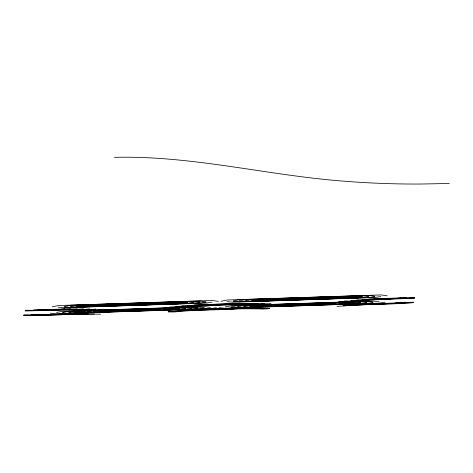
<?xml version="1.0" encoding="UTF-8"?>
<svg xmlns="http://www.w3.org/2000/svg" width="473" height="473" viewBox="0 0 473 473"><rect width="100%" height="100%" fill="white"/><g stroke="black" fill="none" stroke-linecap="round" stroke-linejoin="round"><path stroke-width="0.71" d="M52.207 306.835L58.64 305.534L212.495 300.479L218.396 301.372M220.997 301.289L227.43 299.988L381.285 294.933L387.192 295.826M405.19 302.158L399.72 303.258L379.825 303.926L373.546 303.554M64.541 306.427L70.944 305.215L200.132 300.976L206.062 301.78M56.547 312.434L62.95 311.222L204.478 306.575L210.402 307.379M233.331 300.881L239.734 299.669L368.922 295.43L374.853 296.234M225.337 306.888L231.74 305.676L373.268 301.029L379.198 301.833M399.673 302.336L394.245 303.311L379.961 303.778A500.499 369.697 17.5 0 0 349.346 305.588L343.043 305.789M70.708 306.226L77.058 305.191L193.912 301.348L199.896 301.981M62.714 312.233L69.064 311.193L198.252 306.953L204.235 307.58M239.498 300.68L245.848 299.646L362.702 295.802L368.686 296.435M231.504 306.687L237.854 305.653L367.042 301.407L373.026 302.034M232.154 307.74L226.147 308.703L211.212 309.194L204.892 308.662M216.392 307.746L209.888 308.768L56.027 313.824L50.197 313.203M385.182 302.2L378.678 303.223L224.817 308.278L218.993 307.657M264.732 303.524L258.459 304.488A500.499 369.697 17.5 0 0 227.407 304.707L212.472 305.197A500.499 369.697 17.5 0 0 181.851 307.007L175.79 306.445M399.584 303.412L405.054 302.59M212.052 302.141L205.572 303.081L64.05 307.734L58.191 307.196M204.058 308.148L197.578 309.088L68.39 313.333L62.537 312.801M380.842 296.595L374.362 297.535L232.84 302.188L226.987 301.65M372.848 302.602L366.368 303.542L237.18 307.787L231.327 307.255M83.041 305.818L89.35 304.914L181.537 301.886L187.562 302.389M68.881 312.026L75.189 311.122L192.044 307.284L198.069 307.781M251.831 300.272L258.14 299.368L350.327 296.34L356.352 296.843M237.671 306.48L243.979 305.576L360.834 301.739L366.859 302.241M75.662 313.705C58.433 315.284 40.944 315.863 23.65 315.124M233.414 303.725L227.46 304.529L212.525 305.02L206.157 304.647M244.452 308.16C227.241 309.667 209.793 310.241 192.517 309.862M69.43 313.676L63.311 314.492L57.132 314.657M57.174 314.527L63.228 313.753M225.964 308.981L232.024 308.207M238.244 308.201L232.184 308.97L210.993 309.602A500.771 369.898 17.5 0 0 174.301 311.967L168.199 311.949M394.11 303.459L399.531 302.773M102.221 309.277L95.972 310.052A500.771 369.898 17.5 0 0 58.652 310.122L25.134 310.986M193.552 302.75L187.213 303.542L82.692 306.977L76.697 306.587M185.386 309.342L191.725 308.556M362.342 297.204L356.003 297.996L251.482 301.431L245.487 301.047M354.176 303.796L360.515 303.01M205.885 302.348L199.464 303.11L70.27 307.355L64.363 306.995M197.891 308.349L191.464 309.117L74.61 312.955L68.703 312.594M374.675 296.802L368.254 297.564L239.06 301.809L233.154 301.449M366.681 302.803L360.26 303.571L243.406 307.409L237.493 307.048M76.874 306.025L83.224 305.274L187.746 301.839L193.729 302.182M75.047 311.825L81.397 311.074L185.919 307.645L191.902 307.988M81.214 311.624L87.47 310.891M245.664 300.479L252.014 299.728L356.536 296.293L362.519 296.636M258.465 303.376L252.31 304.098A500.144 369.437 17.5 0 0 227.501 304.399L212.566 304.89A500.144 369.437 17.5 0 0 188.041 306.208L181.863 305.889M243.837 306.279L250.187 305.528L354.709 302.099L360.692 302.442M250.004 306.078L256.26 305.345M95.942 309.07L89.764 309.726A500.499 369.697 17.5 0 0 58.711 309.945L38.685 310.223M252.221 303.294L246.12 303.95A499.47 368.934 17.5 0 0 227.543 304.269L212.608 304.76A499.47 368.934 17.5 0 0 194.184 305.653L187.952 305.404M81.894 313.723L75.798 314.362A499.47 368.934 17.5 0 0 57.215 314.687L37.332 315.308L31.768 314.858M58.764 309.484L64.771 308.863M227.554 303.938L233.561 303.317M400.933 298.321L381.356 299.344A500.499 369.697 17.5 0 0 350.741 301.153L344.581 300.899M239.781 303.317C226.632 304.441 213.376 304.854 200.18 304.618M199.718 302.549L193.333 303.181L76.478 307.024L70.53 306.794M185.558 308.757L179.172 309.389L86.991 312.422L81.037 312.192M368.508 297.003L362.123 297.635L245.268 301.478L239.32 301.248M395.694 298.416L401.074 297.889M354.348 303.211L347.962 303.843L255.781 306.876L249.827 306.646M107.708 305.008L113.922 304.411M89.675 308.922L83.561 309.513A500.144 369.437 17.5 0 0 58.753 309.815L33.163 310.406M174.933 303.772L181.218 303.158M99.714 311.015L105.928 310.418L161.11 308.603L167.235 308.798M166.939 309.78L173.224 309.159M173.106 309.573L179.391 308.958M276.504 299.462L282.712 298.865M270.875 304.169L264.679 304.766A501.711 370.596 17.5 0 0 245.942 304.517L212.43 305.327A500.771 369.898 17.5 0 0 175.743 307.692L169.6 307.497M268.51 305.469L274.718 304.872L329.9 303.057L336.025 303.252M343.723 298.226L350.008 297.612M335.729 304.234L342.014 303.619M341.896 304.033L348.181 303.412M89.208 305.617L95.505 305.044L175.359 302.418L181.396 302.59M95.375 305.416L101.671 304.843M87.381 311.423L93.678 310.844L173.532 308.225L179.569 308.39M257.998 300.071L264.295 299.498L344.149 296.873L350.186 297.044M264.165 299.87L270.461 299.297M256.171 305.877L262.468 305.298L342.322 302.679L348.359 302.844M83.431 308.839L77.389 309.318A499.47 368.934 17.5 0 0 58.806 309.644L25.276 310.548M406.455 298.144L381.398 299.214A500.144 369.437 17.5 0 0 356.873 300.532L350.653 300.349M174.253 311.335L180.651 310.826A500.499 369.697 17.5 0 1 211.271 309.017L226.2 308.526A500.499 369.697 17.5 0 1 257.253 308.313L263.189 308.408M156.545 303.968L113.697 305.375M148.552 309.975L118.043 310.974M325.335 298.422L282.487 299.829M250.684 308.177L244.642 308.644A499.47 368.934 17.5 0 0 226.064 308.964L211.035 309.472L204.756 309.1M317.342 304.429L286.833 305.428M406.591 297.706L368.952 298.995M187.385 302.951L82.864 306.386M356.175 297.411L251.654 300.84M120.047 304.606L150.556 303.601M112.054 310.607L154.896 309.2M288.837 299.06L319.346 298.055M280.844 305.067L323.692 303.654M77.2 308.816L33.53 310.341L25.187 310.235M245.995 303.27L212.619 304.429L206.293 304.216M269.474 308.621L263.242 309.046A500.771 369.898 17.5 0 0 225.923 309.111M336.989 306.403L343.327 305.966A500.771 369.898 17.5 0 1 380.02 303.601L413.39 302.2M88.138 313.806L82.083 314.208A500.144 369.437 17.5 0 0 57.274 314.51L37.473 315.16L31.904 314.421M70.974 308.786L33.305 309.969M169.736 307.06L175.974 306.664A500.771 369.898 17.5 0 1 212.661 304.299L227.596 303.808A500.771 369.898 17.5 0 1 264.91 303.737L271.011 303.737M126.214 304.399L144.389 303.802M126.037 304.967L144.212 304.37M295.004 298.853L313.179 298.256M294.827 299.421L313.002 298.824M124.387 310.205L142.562 309.608M124.21 310.773L142.385 310.176M293.177 304.659L311.352 304.062M293 305.227L311.175 304.63M168.879 303.56L101.364 305.777M337.675 298.014L270.154 300.237M160.885 309.567L105.704 311.382M329.675 304.021L274.494 305.836M414.655 298.185L381.303 299.521A500.771 369.898 17.5 0 0 344.616 301.88L338.526 301.514M256.928 308.26L250.915 308.532A500.144 369.437 17.5 0 0 226.106 308.834L211.171 309.324A500.144 369.437 17.5 0 0 186.646 310.643L180.325 310.779M168.335 311.512L174.62 311.252A500.771 369.898 17.5 0 1 211.313 308.887L244.825 308.077A501.711 370.596 17.5 0 1 263.562 308.331L269.61 308.183M212.708 304.452L194.06 304.979M381.498 298.912L362.85 299.433M211.076 309.632L204.921 309.862L198.642 309.502M94.399 313.954L88.368 314.161A500.499 369.697 17.5 0 0 57.316 314.379L43.031 314.847L37.42 314.238M449.35 183.489L420.722 184.032A673.948 410.274 -15.3 0 1 346.011 181.325C268.575 175.761 192.499 155.339 114.49 157.355M37.42 315.337L23.733 315.432M23.875 315L57.369 314.202A500.771 369.898 17.5 0 1 94.689 314.137L100.684 314.167M349.115 305.233L355.394 305.233A500.144 369.437 17.5 0 1 379.925 303.908M186.415 310.288L192.706 310.347A499.47 368.934 17.5 0 1 211.129 309.454M356.743 299.858L363.033 299.935A499.47 368.934 17.5 0 1 381.457 299.042L414.791 297.754L381.415 298.883L375.083 298.67M337.982 297.074L344.019 297.245M169.186 302.619L175.229 302.791M38.821 309.785L44.48 309.957M325.56 297.458L331.685 297.653M156.77 303.004L162.895 303.199M257.82 300.639L263.869 300.852M262.16 306.238L268.209 306.451M255.994 306.445L262.042 306.652M89.03 306.185L95.079 306.398M93.37 311.784L99.419 311.997M87.203 311.985L93.252 312.198M355.205 304.748L361.443 304.979A499.47 368.934 17.5 0 1 379.866 304.086M348.447 302.318L354.525 302.643M179.657 307.864L185.735 308.189M37.284 314.675L42.895 315M243.66 306.847L249.655 307.231M74.87 312.393L80.865 312.777M367.415 303.885L373.623 304.293L413.254 302.637C395.978 303.808 378.595 304.896 361.307 304.316"/></g></svg>
